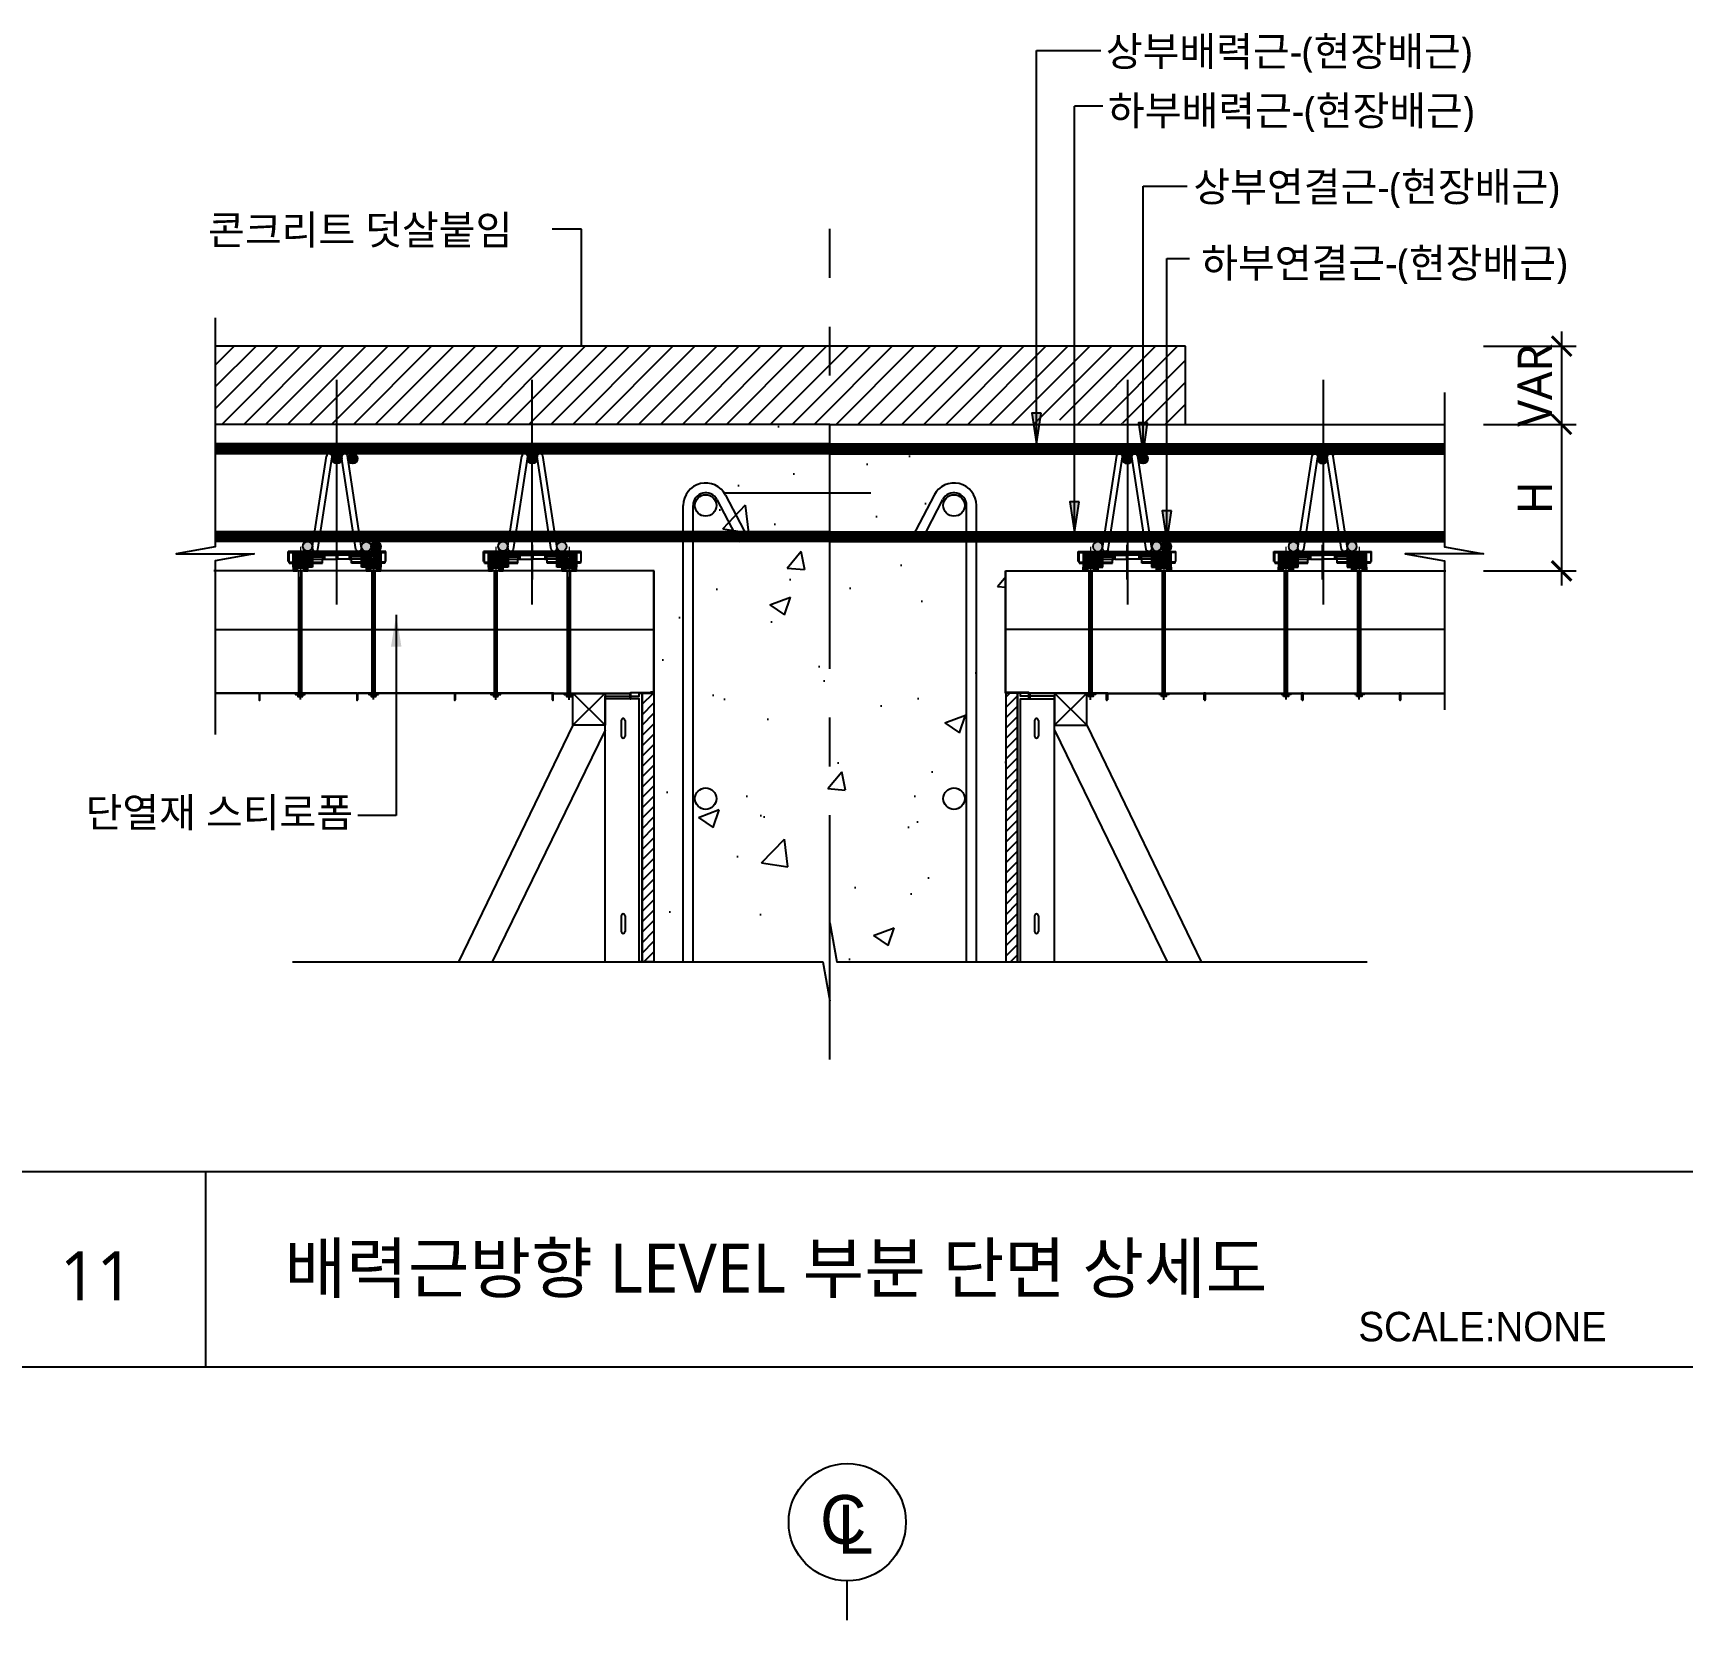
# Model space of a CAD drawing. Extents: x 10983 to 44623, y -18406 to 11294.
# Drawn here: x 14929 to 16616, y -10979 to -9355 of the extents above; entities that cross this region are included whole.
import ezdxf
from ezdxf.enums import TextEntityAlignment as Align

# ---------------------------------------------------------------- set-up
doc = ezdxf.new("R2010")
doc.units = 0
doc.header["$LTSCALE"] = 100
doc.header["$MEASUREMENT"] = 0
doc.header["$PDMODE"] = 3
doc.header["$PDSIZE"] = 10
for name, pattern in [('CEN', [62, 60, -1, 0, -1]), ('CENTERX2', [4, 2.5, -0.5, 0.5, -0.5]), ('HID', [2.5, 1.5, -1]), ('HIDDEN', [0.375, 0.25, -0.125])]:
    doc.linetypes.add(name, pattern=pattern)
doc.layers.get('0').update_dxf_attribs({"linetype": 'CONTINUOUS'})
doc.layers.get('Defpoints').update_dxf_attribs({"color": 165, "linetype": 'CONTINUOUS'})
for name, color, linetype in [('-상부연결근', 4, 'CONTINUOUS'), ('-하부연결근', 4, 'CONTINUOUS'), ('1', 1, 'CONTINUOUS'), ('204', 6, 'CONTINUOUS'), ('205', 2, 'HIDDEN'), ('3', 3, 'CONTINUOUS'), ('AM_8', 55, 'CONTINUOUS'), ('D-TEX1', 6, 'CONTINUOUS'), ('D-TEX3', 9, 'CONTINUOUS'), ('DECK-CEN', 1, 'CEN'), ('DECK-CON', 2, 'CONTINUOUS'), ('DECK-DIM', 255, 'CONTINUOUS'), ('DECK-ETC STEEL', 6, 'CONTINUOUS'), ('DECK-HATCH', 251, 'CONTINUOUS'), ('DECK-LATTICE', 7, 'CONTINUOUS'), ('DECK-MAIN BAR', 2, 'CONTINUOUS'), ('DECK-PG', 4, 'CONTINUOUS'), ('DECK-RC', 251, 'CONTINUOUS'), ('DECK-RC(ETC)', 252, 'CONTINUOUS'), ('DECK-TEXT', 7, 'CONTINUOUS'), ('DECK-TITLE TEXT', 3, 'CONTINUOUS'), ('DECK-TRANS', 3, 'CONTINUOUS'), ('E', 115, 'CONTINUOUS'), ('E2', 7, 'CONTINUOUS'), ('INSU', 7, 'CONTINUOUS'), ('TEXT', 3, 'CONTINUOUS'), ('기가 강판', 4, 'CONTINUOUS')]:
    doc.layers.add(name, color=color, linetype=linetype)
doc.styles.add('HD', font='Gulim.ttf')
doc.styles.get("Standard").update_dxf_attribs({"font": ''})
doc.styles.add('SY Panel', font='malgun.ttf')
doc.styles.add('VICON TEXT', font='malgun.ttf')
doc.styles.get('Standard').set_extended_font_data('Haansoft Dotum')
doc.linetypes.add('BATTING', pattern='A,0.0001,-0.1,[134,ltypeshp.shx,S=0.1,R=0,X=-0.1,Y=0],-0.2,[134,ltypeshp.shx,S=0.1,R=180,X=0.1,Y=0],-0.1', length=0.4001)
doc.dimstyles.new('ISO-25', dxfattribs={"dimtxt": 2.5, "dimasz": 2.5, "dimexe": 1.25, "dimexo": 0.625, "dimtad": 1, "dimtxsty": 'Standard', "dimcen": 2.5, "dimadec": 0, "dimazin": 0, "dimtfac": 1, "dimtmove": 0, "dimatfit": 3, "dimfxl": 1, "dimarcsym": 0})
doc.dimstyles.new('STDECK-DIM', dxfattribs={"dimtxt": 35, "dimasz": 20, "dimexe": 15, "dimexo": 40, "dimgap": 10, "dimtad": 1, "dimdec": 0, "dimtxsty": 'SY Panel', "dimblk": 'ARCHTICK', "dimcen": 2.5, "dimdle": 15, "dimclrd": 7, "dimclre": 7, "dimclrt": 6, "dimadec": 0, "dimazin": 0, "dimtfac": 1, "dimtdec": 0, "dimtmove": 0, "dimatfit": 3, "dimldrblk": 'ARCHTICK', "dimfxl": 1, "dimarcsym": 0})

# ---------------------------------------------------------------- blocks, each defined once
blk = doc.blocks.new('_ArchTick')
at = {"color": 0, "linetype": 'ByBlock', "const_width": 0.15}
blk.add_lwpolyline([(-0.5, -0.5), (0.5, 0.5)], dxfattribs=at)
blk = doc.blocks.new('*D453')
at = {"layer": 'DECK-DIM', "color": 7, "lineweight": -2}
for p, q in [((16492.8, -9660.2), (16492.8, -9770.2)), ((16412.8, -9675.2), (16507.8, -9675.2)), ((16412.8, -9755.2), (16507.8, -9755.2))]:
    blk.add_line(p, q, dxfattribs=at)
at = {"layer": 'Defpoints', "color": 0, "ltscale": 0.5}
for p in [(16372.8, -9675.2), (16372.8, -9755.2), (16492.8, -9755.2)]:
    blk.add_point(p, dxfattribs=at)
at = {"layer": 'DECK-DIM', "color": 7, "lineweight": -2, "ltscale": 0.5, "xscale": 20, "yscale": 20, "zscale": 20}
for p, rotation in [((16492.8, -9675.2), 90), ((16492.8, -9755.2), 270)]:
    blk.add_blockref('_ArchTick', p, dxfattribs=dict(at, rotation=rotation))
at = {"layer": 'DECK-DIM', "color": 6, "ltscale": 0.5, "insert": (16465.3, -9715.2), "char_height": 35, "attachment_point": 5, "rotation": 90, "style": 'SY Panel'}
blk.add_mtext('VAR', dxfattribs=at)
blk = doc.blocks.new('*D465')
at = {"layer": 'DECK-DIM', "color": 7, "lineweight": -2}
for p, q in [((16492.8, -9740.2), (16492.8, -9920.2)), ((16412.8, -9755.2), (16507.8, -9755.2)), ((16412.8, -9905.2), (16507.8, -9905.2))]:
    blk.add_line(p, q, dxfattribs=at)
at = {"layer": 'Defpoints', "color": 0, "ltscale": 0.5}
for p in [(16372.8, -9755.2), (16372.8, -9905.2), (16492.8, -9905.2)]:
    blk.add_point(p, dxfattribs=at)
at = {"layer": 'DECK-DIM', "color": 7, "lineweight": -2, "ltscale": 0.5, "xscale": 20, "yscale": 20, "zscale": 20}
for p, rotation in [((16492.8, -9755.2), 90), ((16492.8, -9905.2), 270)]:
    blk.add_blockref('_ArchTick', p, dxfattribs=dict(at, rotation=rotation))
at = {"layer": 'DECK-DIM', "color": 6, "ltscale": 0.5, "insert": (16465.3, -9830.2), "char_height": 35, "attachment_point": 5, "rotation": 90, "style": 'SY Panel'}
blk.add_mtext('H', dxfattribs=at)
blk = doc.blocks.new('RRWENNN')
at = {"layer": '3', "color": 252, "true_color": 0x939598}
for p, q in [((179.9, -427.9), (180.9, -428.9)), ((182.1, -427.9), (183.1, -428.9)), ((184.2, -427.9), (185.2, -428.9)), ((186.3, -427.9), (187.3, -428.9)), ((188.4, -427.9), (189.4, -428.9)), ((190.5, -427.9), (191.5, -428.9)), ((192.7, -427.9), (193.7, -428.9)), ((194.8, -427.9), (195.8, -428.9)), ((196.9, -427.9), (197.9, -428.9)), ((199, -427.9), (200, -428.9)), ((201.1, -427.9), (202.1, -428.9)), ((203.3, -427.9), (204.3, -428.9)), ((205.4, -427.9), (206.4, -428.9)), ((207.5, -427.9), (208.5, -428.9)), ((209.6, -427.9), (210.6, -428.9)), ((211.8, -427.9), (212.8, -428.9)), ((243.9, -427.9), (244.9, -428.9)), ((246.1, -427.9), (247.1, -428.9)), ((248.2, -427.9), (249.2, -428.9)), ((250.3, -427.9), (251.3, -428.9)), ((252.4, -427.9), (253.4, -428.9)), ((254.5, -427.9), (255.5, -428.9)), ((256.7, -427.9), (257.7, -428.9)), ((258.8, -427.9), (259.8, -428.9)), ((260.9, -427.9), (261.9, -428.9)), ((263, -427.9), (264, -428.9)), ((265.1, -427.9), (266.1, -428.9)), ((267.3, -427.9), (268.3, -428.9)), ((269.4, -427.9), (270.4, -428.9)), ((271.5, -427.9), (272.5, -428.9)), ((273.6, -427.9), (274.6, -428.9)), ((275.8, -427.9), (276.8, -428.9))]:
    blk.add_line(p, q, dxfattribs=at)
blk = doc.blocks.new('GFDCVBVBBB')
at = {"layer": 'AM_8'}
for p, q in [((182.8, -409.8), (183.7, -408.9)), ((182.8, -411.9), (185.8, -408.9)), ((182.8, -414.1), (187.1, -409.8)), ((182.8, -416.2), (187.4, -411.6)), ((182.8, -418.3), (188.2, -412.9)), ((182.8, -420.4), (188.2, -415)), ((182.8, -422.6), (188.2, -417.2)), ((182.8, -424.7), (188.2, -419.3)), ((182.8, -426.8), (188.2, -421.4)), ((190.2, -427.9), (202.8, -415.3)), ((191.2, -424.8), (202.8, -413.2)), ((192.3, -427.9), (202.8, -417.4)), ((192.7, -421.1), (200.9, -412.9)), ((193.1, -412.3), (196.4, -408.9)), ((193.1, -414.4), (197.8, -409.7)), ((193.1, -416.5), (197.8, -411.8)), ((193.1, -418.7), (198.8, -412.9)), ((193.6, -409.7), (194.3, -408.9)), ((194.4, -427.9), (202.8, -419.5)), ((196.5, -427.9), (202.8, -421.6)), ((227.3, -422.6), (228.3, -421.6)), ((240.3, -422.3), (241.3, -421.3)), ((249.6, -427.9), (262.6, -414.9)), ((251.7, -427.9), (262.6, -417)), ((252.8, -418.3), (262.1, -409.1)), ((252.8, -420.4), (262.1, -411.2)), ((252.8, -422.6), (262.6, -412.8)), ((252.8, -414.1), (254, -412.9)), ((252.8, -416.2), (256.1, -412.9)), ((253.8, -427.9), (262.6, -419.2)), ((255.9, -427.9), (262.9, -421)), ((257.8, -409.1), (258, -408.9)), ((257.8, -411.2), (260.1, -408.9)), ((264.4, -427.9), (272.8, -419.5)), ((266.5, -427.9), (272.8, -421.6)), ((266.7, -423.5), (272.8, -417.4)), ((267.4, -414.3), (272.8, -408.9)), ((267.4, -416.4), (272.8, -411)), ((267.4, -412.2), (268, -411.6)), ((267.4, -418.6), (272.8, -413.2)), ((267.4, -420.7), (272.8, -415.3)), ((268.6, -411), (270.7, -408.9)), ((183.8, -427.9), (188.7, -423)), ((185.9, -427.9), (189.3, -424.5)), ((188.1, -427.9), (189.9, -426)), ((198.7, -427.9), (203.3, -423.3)), ((200.8, -427.9), (205.4, -423.3)), ((202.9, -427.9), (207.5, -423.3)), ((205, -427.9), (209.6, -423.3)), ((207.1, -427.9), (211.7, -423.3)), ((209.3, -427.9), (213.9, -423.3)), ((211.4, -427.9), (215.3, -424)), ((212.8, -428.6), (216.6, -424.9)), ((214.3, -422.9), (215.3, -421.9)), ((214.6, -428.9), (218.7, -424.9)), ((216.8, -428.9), (220.8, -424.9)), ((218.9, -428.9), (222.9, -424.9)), ((221, -428.9), (225.1, -424.9)), ((223.1, -428.9), (227.2, -424.9)), ((225.2, -428.9), (229.3, -424.9)), ((227.3, -424.7), (228.3, -423.7)), ((227.4, -428.9), (231.4, -424.9)), ((229.5, -428.9), (233.5, -424.9)), ((231.6, -428.9), (235.7, -424.9)), ((233.7, -428.9), (237.8, -424.9)), ((235.8, -428.9), (239.9, -424.9)), ((238, -428.9), (243.6, -423.3)), ((240.1, -428.9), (245.7, -423.3)), ((240.3, -424.5), (241.4, -423.3)), ((242.2, -428.9), (242.8, -428.3)), ((243.2, -427.9), (247.8, -423.3)), ((245.3, -427.9), (249.9, -423.3)), ((247.5, -427.9), (252, -423.3)), ((258.1, -427.9), (263.5, -422.5)), ((260.2, -427.9), (264.1, -424)), ((262.3, -427.9), (264.7, -425.5)), ((268.7, -427.9), (272.8, -423.8)), ((270.8, -427.9), (272.8, -425.9))]:
    blk.add_line(p, q, dxfattribs=at)
blk = doc.blocks.new('SPACER')
at = {"layer": '1', "color": 252, "true_color": 0x939598}
blk.add_line((9678.9, 718.1), (9678.9, 753.5), dxfattribs=at)
at = {"layer": '1', "color": 252, "lineweight": 5, "true_color": 0x939598}
for points in [[(9641.4, 751.3), (9641.4, 746.3), (9641.4, 720.3)], [(9716.4, 751.3), (9716.4, 746.3), (9716.4, 720.3)]]:
    blk.add_open_spline(points, degree=1, knots=[0, 0, 0.16129, 1, 1], dxfattribs=at)
at = {"layer": '204', "color": 252, "true_color": 0x939598}
for p, q in [((9628.9, 746.7), (9629.9, 746.7)), ((9628.9, 746.7), (9628.9, 746.6)), ((9628.9, 744.9), (9628.9, 746.6)), ((9628.9, 736.4), (9628.9, 744.9)), ((9629.9, 744.9), (9628.9, 744.9)), ((9629.9, 746.8), (9629.9, 745.8)), ((9629.9, 746.8), (9663.9, 746.8)), ((9663.9, 745.8), (9629.9, 745.8)), ((9629.9, 745.8), (9629.9, 745.3)), ((9629.9, 745.3), (9629.9, 744.9)), ((9633.9, 745.8), (9633.9, 730.8)), ((9663.9, 745.8), (9633.9, 745.8)), ((9641.4, 744.8), (9639.3, 739.8)), ((9644.2, 738.2), (9641.4, 744.8)), ((9663.9, 746.8), (9663.9, 745.8)), ((9663.9, 746.8), (9693.9, 746.8)), ((9663.9, 746.8), (9663.9, 745.8)), ((9666.4, 742.8), (9666.4, 738.8)), ((9678.4, 742.8), (9678.4, 738.8)), ((9679.4, 738.8), (9679.4, 742.8)), ((9691.4, 738.8), (9691.4, 742.8)), ((9693.9, 745.8), (9693.9, 746.8)), ((9693.9, 745.8), (9693.9, 746.8)), ((9693.9, 746.8), (9727.9, 746.8)), ((9723.9, 745.8), (9693.9, 745.8)), ((9727.9, 745.8), (9693.9, 745.8)), ((9716.4, 744.8), (9713.7, 738.2)), ((9718.5, 739.8), (9716.4, 744.8)), ((9723.9, 730.8), (9723.9, 745.8)), ((9727.9, 745.8), (9727.9, 746.8)), ((9727.9, 746.7), (9728.9, 746.7)), ((9727.9, 745.3), (9727.9, 745.8)), ((9727.9, 744.9), (9727.9, 745.3)), ((9728.9, 744.9), (9727.9, 744.9)), ((9728.9, 746.7), (9728.9, 746.6)), ((9728.9, 744.9), (9728.9, 746.6)), ((9728.9, 736.4), (9728.9, 744.9)), ((9628.9, 736.4), (9629.9, 736.4)), ((9629.9, 736.4), (9629.9, 735.9)), ((9629.9, 735.9), (9629.9, 734.8)), ((9629.9, 734.8), (9633.9, 734.8)), ((9633.9, 726.8), (9633.9, 730.8)), ((9638.2, 726.8), (9633.9, 726.8)), ((9639.3, 729.5), (9638.2, 729.5)), ((9638.2, 729.5), (9638.2, 726.8)), ((9644.7, 726.8), (9638.2, 726.8)), ((9639.3, 739.8), (9639.3, 729.5)), ((9639.3, 739.8), (9639.4, 739.8)), ((9639.3, 729.5), (9639.4, 729.5)), ((9639.4, 739.8), (9639.4, 729.5)), ((9639.8, 738.2), (9639.4, 738.2)), ((9639.8, 729.5), (9639.4, 729.5)), ((9640.2, 739.8), (9639.8, 738.2)), ((9639.8, 729.5), (9639.8, 738.2)), ((9640.2, 729.5), (9639.8, 729.5)), ((9641.4, 739.8), (9640.2, 739.8)), ((9640.2, 739.8), (9640.2, 729.5)), ((9641.4, 729.5), (9640.2, 729.5)), ((9641.4, 739.8), (9641.4, 729.5)), ((9642.7, 738.2), (9641.4, 738.2)), ((9642.7, 729.5), (9641.4, 729.5)), ((9643.4, 739.8), (9642.7, 739.8)), ((9642.7, 739.8), (9642.7, 729.5)), ((9643.4, 729.5), (9642.7, 729.5)), ((9644, 738.2), (9643.4, 739.8)), ((9643.4, 739.8), (9643.4, 729.5)), ((9644, 729.5), (9643.4, 729.5)), ((9644.2, 738.2), (9644, 738.2)), ((9644, 729.5), (9644, 738.2)), ((9644.2, 729.5), (9644, 729.5)), ((9644.2, 729.5), (9644.2, 738.2)), ((9644.7, 729.5), (9644.2, 729.5)), ((9644.7, 726.8), (9644.7, 729.5)), ((9648.9, 726.8), (9644.7, 726.8)), ((9648.9, 730.8), (9653.9, 730.8)), ((9648.9, 730.8), (9648.9, 726.8)), ((9653.9, 741.2), (9653.9, 741.2)), ((9653.9, 730.8), (9653.9, 741.2)), ((9653.9, 738.8), (9665.4, 738.8)), ((9653.9, 734.8), (9663.9, 734.8)), ((9663.9, 735.9), (9663.9, 738.8)), ((9663.9, 734.8), (9663.9, 735.9)), ((9665.4, 738.8), (9665.4, 741.2)), ((9666.4, 738.8), (9665.4, 738.8)), ((9666.4, 738.8), (9678.4, 738.8)), ((9679.4, 738.8), (9678.4, 738.8)), ((9691.4, 738.8), (9679.4, 738.8)), ((9692.4, 738.8), (9691.4, 738.8)), ((9692.4, 741.2), (9692.4, 738.8)), ((9703.9, 738.8), (9692.4, 738.8)), ((9693.9, 735.9), (9693.9, 738.8)), ((9693.9, 734.8), (9693.9, 735.9)), ((9703.9, 734.8), (9693.9, 734.8)), ((9703.9, 741.2), (9703.9, 730.8)), ((9703.9, 730.8), (9708.9, 730.8)), ((9708.9, 726.8), (9708.9, 730.8)), ((9713.2, 726.8), (9708.9, 726.8)), ((9713.7, 729.5), (9713.2, 729.5)), ((9713.2, 729.5), (9713.2, 726.8)), ((9713.2, 726.8), (9719.7, 726.8)), ((9713.7, 738.2), (9713.8, 738.2)), ((9713.7, 738.2), (9713.7, 729.5)), ((9713.7, 729.5), (9713.8, 729.5)), ((9713.8, 738.2), (9714.4, 739.8)), ((9713.8, 729.5), (9713.8, 738.2)), ((9713.8, 729.5), (9714.4, 729.5)), ((9714.4, 739.8), (9715.2, 739.8)), ((9714.4, 739.8), (9714.4, 729.5)), ((9714.4, 729.5), (9715.2, 729.5)), ((9715.2, 739.8), (9715.2, 729.5)), ((9715.2, 738.2), (9716.4, 738.2)), ((9715.2, 729.5), (9716.4, 729.5)), ((9716.4, 739.8), (9717.7, 739.8)), ((9716.4, 739.8), (9716.4, 729.5)), ((9716.4, 729.5), (9717.7, 729.5)), ((9717.7, 739.8), (9718, 738.2)), ((9717.7, 739.8), (9717.7, 729.5)), ((9717.7, 729.5), (9718, 729.5)), ((9718, 738.2), (9718.4, 738.2)), ((9718, 729.5), (9718, 738.2)), ((9718, 729.5), (9718.4, 729.5)), ((9718.5, 739.8), (9718.4, 739.8)), ((9718.4, 739.8), (9718.4, 729.5)), ((9718.5, 729.5), (9718.4, 729.5)), ((9718.5, 729.5), (9718.5, 739.8)), ((9719.7, 729.5), (9718.5, 729.5)), ((9719.7, 726.8), (9719.7, 729.5)), ((9723.9, 726.8), (9719.7, 726.8)), ((9727.9, 734.8), (9723.9, 734.8)), ((9723.9, 730.8), (9723.9, 726.8)), ((9727.9, 735.9), (9727.9, 736.4)), ((9727.9, 736.4), (9728.9, 736.4)), ((9727.9, 734.8), (9727.9, 735.9))]:
    blk.add_line(p, q, dxfattribs=at)
at = {"layer": '204', "color": 252, "lineweight": 5, "true_color": 0x939598}
for p, q in [((9629.9, 746.6), (9628.9, 746.6)), ((9727.9, 746.6), (9728.9, 746.6)), ((9629.9, 735.9), (9633.9, 735.9)), ((9653.9, 735.9), (9663.9, 735.9)), ((9703.9, 735.9), (9693.9, 735.9)), ((9727.9, 735.9), (9723.9, 735.9))]:
    blk.add_line(p, q, dxfattribs=at)
for points, degree in [([(9629.9, 745.3), (9633.9, 745.3)], 1), ([(9727.9, 745.3), (9726.6, 745.3), (9725.3, 745.3), (9723.9, 745.3)], 3)]:
    blk.add_open_spline(points, degree=degree, dxfattribs=at)
at = {"layer": '204', "color": 252, "true_color": 0x939598}
for points in [[(9666.4, 742.8), (9678.4, 742.8)], [(9691.4, 742.8), (9679.4, 742.8)], [(9653.9, 741.2), (9665.4, 741.2)], [(9703.9, 741.2), (9692.4, 741.2)]]:
    blk.add_open_spline(points, degree=1, dxfattribs=at)
at = {"layer": '205', "color": 252, "lineweight": 5, "true_color": 0x939598}
for p, q in [((9629.9, 746.3), (9628.9, 746.3)), ((9629.9, 745.7), (9663.9, 745.7)), ((9629.9, 744.9), (9629.9, 736.7)), ((9663.9, 745.8), (9663.9, 745.3)), ((9693.9, 745.7), (9663.9, 745.7)), ((9663.9, 745.3), (9663.9, 745.3)), ((9663.9, 745.3), (9663.9, 745.3)), ((9663.9, 738.8), (9663.9, 745.3)), ((9663.9, 745.3), (9663.9, 745.3)), ((9693.9, 745.8), (9693.9, 745.3)), ((9727.9, 745.7), (9693.9, 745.7)), ((9693.9, 738.8), (9693.9, 745.3)), ((9693.9, 745.3), (9693.9, 745.3)), ((9693.9, 745.3), (9693.9, 745.3)), ((9693.9, 745.3), (9693.9, 745.3)), ((9727.9, 746.3), (9728.9, 746.3)), ((9727.9, 744.9), (9727.9, 736.7)), ((9629.9, 738.8), (9628.9, 738.8)), ((9629.9, 738.1), (9628.9, 738.1)), ((9629.9, 736.4), (9629.9, 736.7)), ((9629.9, 736.2), (9633.9, 736.2)), ((9629.9, 735.8), (9633.9, 735.8)), ((9633.9, 741.8), (9653.9, 741.8)), ((9653.9, 736.2), (9633.9, 736.2)), ((9633.9, 735.9), (9653.9, 735.9)), ((9653.9, 735.8), (9633.9, 735.8)), ((9633.9, 734.8), (9653.9, 734.8)), ((9648.9, 730.8), (9633.9, 730.8)), ((9638.8, 738.2), (9639.4, 739.8)), ((9639.4, 738.2), (9638.8, 738.2)), ((9638.8, 729.5), (9638.8, 738.2)), ((9642.7, 739.8), (9643, 738.2)), ((9643, 738.2), (9642.7, 738.2)), ((9643, 729.5), (9643, 738.2)), ((9643.9, 735.8), (9643.9, 734.8)), ((9647.9, 734.8), (9647.9, 735.8)), ((9653.9, 741.2), (9653.9, 741.8)), ((9653.9, 736.2), (9663.9, 736.2)), ((9653.9, 735.8), (9663.9, 735.8)), ((9703.9, 736.2), (9693.9, 736.2)), ((9703.9, 735.8), (9693.9, 735.8)), ((9723.9, 741.8), (9703.9, 741.8)), ((9703.9, 741.2), (9703.9, 741.8)), ((9703.9, 736.2), (9723.9, 736.2)), ((9723.9, 735.9), (9703.9, 735.9)), ((9703.9, 735.8), (9723.9, 735.8)), ((9723.9, 734.8), (9703.9, 734.8)), ((9708.9, 730.8), (9723.9, 730.8)), ((9709.9, 734.8), (9709.9, 735.8)), ((9713.9, 735.8), (9713.9, 734.8)), ((9715.2, 739.8), (9714.8, 738.2)), ((9714.8, 738.2), (9715.2, 738.2)), ((9714.8, 729.5), (9714.8, 738.2)), ((9719, 738.2), (9718.4, 739.8)), ((9718.4, 738.2), (9719, 738.2)), ((9719, 729.5), (9719, 738.2)), ((9727.9, 736.2), (9723.9, 736.2)), ((9727.9, 735.8), (9723.9, 735.8)), ((9727.9, 738.8), (9728.9, 738.8)), ((9727.9, 738.1), (9728.9, 738.1)), ((9727.9, 736.4), (9727.9, 736.7))]:
    blk.add_line(p, q, dxfattribs=at)
at = {"layer": '205', "color": 252, "lineweight": 5, "true_color": 0x939598, "extrusion": (0, 0, -1)}
for centre in [(-9646.9, 739.3), (-9646.9, 739.3), (-9710.9, 739.3), (-9710.9, 739.3)]:
    blk.add_circle(centre, 1.5, dxfattribs=at)
at = {"layer": '205', "color": 252, "lineweight": 5, "true_color": 0x939598}
for points, degree in [([(9633.9, 745.3), (9663.9, 745.3)], 1), ([(9723.9, 745.3), (9713.9, 745.3), (9703.9, 745.3), (9693.9, 745.3)], 3)]:
    blk.add_open_spline(points, degree=degree, dxfattribs=at)
at = {"color": 252, "true_color": 0x939598, "xscale": -1, "rotation": 180}
for name in ['RRWENNN', 'GFDCVBVBBB']:
    blk.add_blockref(name, (9451.1, 317.9), dxfattribs=at)
blk = doc.blocks.new('D1')
at = {"layer": 'DECK-MAIN BAR'}
h = blk.add_hatch(color=256, dxfattribs=at)
h.dxf.hatch_style = 1
h.paths.add_polyline_path([(108808.1, 42358.1, -1), (108818.1, 42358.1, -1)])
h = blk.add_hatch(color=256, dxfattribs=at)
h.dxf.hatch_style = 1
h.paths.add_polyline_path([(108848.2, 42268.1, -1), (108838.2, 42268.1, -1)])
h.paths.add_polyline_path([(108788.1, 42268.2, -0.947148), (108778.1, 42267.6, 0.026694), (108778.1, 42268.1, 0.027143), (108778.1, 42268.7, -0.948001)])
at = {"layer": 'DECK-LATTICE', "ltscale": 0.5}
for p, q in [((108787.8, 42266.4), (108802.4, 42360.6)), ((108793.7, 42265.2), (108808.4, 42360)), ((108832.5, 42265.2), (108817.9, 42359.9)), ((108838.4, 42266.4), (108823.8, 42361.2))]:
    blk.add_line(p, q, dxfattribs=at)
for centre, radius, start, end in [((108805.3, 42360), 3.02, 359.9652, 168.0672), ((108821, 42360), 3.05, 22.524, 182.0989), ((108790.9, 42266.1), 3.02, 174.948, 342.6014), ((108835.4, 42266.1), 3.02, 197.3986, 5.052)]:
    blk.add_arc(centre, radius, start, end, dxfattribs=at)
at = {"layer": 'DECK-MAIN BAR', "ltscale": 0.5}
for centre in [(108813.1, 42358.1), (108783.1, 42268.2), (108843.2, 42268.1)]:
    blk.add_circle(centre, 5, dxfattribs=at)
at = {"layer": 'DECK-PG', "xscale": -1}
blk.add_blockref('SPACER', (118492.1, 41516.3), dxfattribs=at)

msp = doc.modelspace()

# ---------------------------------------------------------------- hatches: boundary and pattern name
at = {"layer": '-상부연결근'}
h = msp.add_hatch(color=256, dxfattribs=at)
h.dxf.hatch_style = 1
h.paths.add_polyline_path([(15260.8, -9790.2, 1), (15250.8, -9790.2, 1)])
h = msp.add_hatch(color=256, dxfattribs=at)
h.dxf.hatch_style = 1
h.paths.add_polyline_path([(16069.5, -9790.2, 1), (16059.5, -9790.2, 1)])
at = {"layer": '-하부연결근'}
h = msp.add_hatch(color=256, dxfattribs=at)
h.dxf.hatch_style = 1
h.paths.add_polyline_path([(15284.7, -9880.3, -1), (15274.7, -9880.3, -1)])
h = msp.add_hatch(color=256, dxfattribs=at)
h.dxf.hatch_style = 1
h.paths.add_polyline_path([(16093.3, -9880.3, -1), (16083.3, -9880.3, -1)])
at = {"linetype": 'ByBlock'}
h = msp.add_hatch(color=256, dxfattribs=at)
h.paths.add_polyline_path([(15960.1, -9743.7), (15955.4, -9743.7), (15955.4, -9775.2)])
h.paths.add_polyline_path([(15955.4, -9743.7), (15950.7, -9743.7), (15955.4, -9775.2)])
h = msp.add_hatch(color=256, dxfattribs=at)
h.paths.add_polyline_path([(16069.2, -9753.7), (16064.5, -9753.7), (16064.5, -9785.2)])
h.paths.add_polyline_path([(16064.5, -9753.7), (16059.7, -9753.7), (16064.5, -9785.2)])
h = msp.add_hatch(color=256, dxfattribs=at)
h.paths.add_polyline_path([(15999.1, -9834.5), (15994.4, -9834.5), (15994.4, -9865.9)])
h.paths.add_polyline_path([(15994.4, -9834.5), (15989.7, -9834.5), (15994.4, -9865.9)])
h = msp.add_hatch(color=256, dxfattribs=at)
h.paths.add_polyline_path([(16093.6, -9843.7), (16088.8, -9843.7), (16088.8, -9875.2)])
h.paths.add_polyline_path([(16088.8, -9843.7), (16084.1, -9843.7), (16088.8, -9875.2)])
at = {"layer": 'DECK-HATCH', "linetype": 'ByBlock'}
h = msp.add_hatch(dxfattribs=at)
h.set_pattern_fill('ANSI31', color=256, scale=5, style=0)
h.set_pattern_definition([(45, (-110161.527, -50130.158), (-11.2253202, 11.2253202), [])])
h.paths.add_polyline_path([(15975.9, -9675.2), (15744, -9675.2), (15744, -9755.2), (15972.9, -9755.2), (15971.1, -9743.6), (15975.9, -9743.6)])
h.paths.add_polyline_path([(16048.1, -9675.2), (15975.9, -9675.2), (15975.9, -9743.6), (15980.6, -9743.6), (15978.8, -9755.2), (16043.6, -9755.2), (16043.4, -9753.7), (16048.1, -9753.7)])
h.paths.add_polyline_path([(16107.8, -9755.2), (16107.8, -9675.2), (16048.1, -9675.2), (16048.1, -9753.7), (16052.8, -9753.7), (16052.6, -9755.2)])
h.paths.add_polyline_path([(15115.1, -9675.2), (15115.1, -9755.2), (15744, -9755.2), (15744, -9675.2)])
h = msp.add_hatch(dxfattribs=at)
h.set_pattern_fill('AR-CONC', color=256, scale=30, style=0)
h.set_pattern_definition([(50, (-113842.49, -53628.86), (215.17805, -18.82564), [22.5, -247.5]), (355, (-113842.49, -53628.86), (-41.6254, 225.65764), [18, -198]), (100.4514, (-113824.55, -53630.43), (173.5528, 206.83186), [19.12206, -210.34263]), (46.1842, (-113842.49, -53568.86), (320.1723, -49.6557), [33.75, -371.25]), (96.6356, (-113815.8, -53573), (280.3988, 292.23536), [28.6831, -315.5139]), (351.1842, (-113842.5, -53568.86), (280.3986, 292.2356), [27, -297]), (21, (-113812.49, -53583.86), (179.07212, -120.78567), [22.5, -247.5]), (326, (-113812.49, -53583.86), (72.9946, 217.545), [18, -198]), (71.4514, (-113797.56, -53593.93), (252.0668, 96.75915), [19.12206, -210.34263]), (37.5, (-113842.486, -53628.86), (3.647957, 99.868156), [0, -195.6, 0, -201, 0, -198.75]), (7.5, (-113842.49, -53628.86), (78.92086, 118.32351), [0, -114.6, 0, -191.1, 0, -75.75]), (327.5, (-113909.39, -53628.86), (160.14673, -6.76646), [0, -75, 0, -234, 0, -310.5]), (317.5, (-113939.39, -53628.86), (174.95585, 30.0315), [0, -97.5, 0, -155.4, 0, -220.5])])
h.paths.add_polyline_path([(15744, -9755.2), (15564, -9755.2), (15564, -10305.3), (15736.9, -10305.3), (15744, -10345.3), (15744, -10265.3)])
h.paths.add_polyline_path([(15924, -9755.2), (15744, -9755.2), (15744, -10265.3), (15751, -10305.3), (15924, -10305.3)])
h = msp.add_hatch(dxfattribs=at)
h.set_pattern_fill('ANSI31', color=256, scale=60, style=0)
h.set_pattern_definition([(45, (-158125.238, -15583.08), (-5.30330086, 5.30330086), [])])
h.paths.add_polyline_path([(15552, -10030.2), (15564, -10030.2), (15564, -10305.3), (15552, -10305.3)])
h = msp.add_hatch(dxfattribs=at)
h.set_pattern_fill('ANSI31', color=256, scale=60, style=0)
h.set_pattern_definition([(45, (-158365.238, -15583.08), (-5.30330086, 5.30330086), [])])
h.paths.add_polyline_path([(15936, -10030.2), (15924, -10030.2), (15924, -10305.3), (15936, -10305.3)])

# ---------------------------------------------------------------- linework, layer by layer
at = {"layer": '-상부연결근'}
for centre in [(15255.8, -9790.2), (16064.5, -9790.2)]:
    msp.add_circle(centre, 5, dxfattribs=at)
at = {"layer": '-하부연결근'}
for centre in [(15279.7, -9880.3), (16088.3, -9880.3)]:
    msp.add_circle(centre, 5, dxfattribs=at)
at = {"linetype": 'ByBlock'}
for p, q in [((15955.4, -9372.7), (16021.3, -9372.7)), ((15955.4, -9775.2), (15955.4, -9372.7)), ((15994.4, -9865.9), (15994.4, -9429.6)), ((16023.5, -9429.6), (15994.4, -9429.6)), ((16064.5, -9785.2), (16064.5, -9511.3)), ((16064.5, -9511.3), (16109.6, -9511.3)), ((15490, -9555.4), (15460, -9555.4)), ((15490, -9675.2), (15490, -9555.4)), ((16088.8, -9875.2), (16088.8, -9585.4)), ((16088.8, -9585.4), (16112, -9585.4)), ((15200.7, -10030.7), (15200.7, -9905.2)), ((15200.7, -10030.2), (15200.7, -9911.2)), ((15203.7, -10030.7), (15203.7, -9905.2)), ((15203.7, -10030.2), (15203.7, -9911.2)), ((15275.7, -10030.7), (15275.7, -9905.2)), ((15278.7, -10030.7), (15278.7, -9905.2)), ((15400.7, -10030.7), (15400.7, -9905.2)), ((15400.7, -10030.7), (15400.7, -9911.2)), ((15403.7, -10030.7), (15403.7, -9905.2)), ((15403.7, -10030.7), (15403.7, -9911.2)), ((15475.7, -10030.7), (15475.7, -9905.2)), ((15478.7, -10030.7), (15478.7, -9905.2)), ((15564, -10030.2), (15564, -9905.2)), ((15564.2, -10030.2), (15564.2, -9905.2)), ((15923.8, -10030.2), (15923.8, -9905.2)), ((15924, -10030.2), (15924, -9905.2)), ((16009.3, -10030.7), (16009.3, -9905.2)), ((16012.3, -10030.7), (16012.3, -9905.2)), ((16084.3, -10030.7), (16084.3, -9905.2)), ((16084.3, -10030.7), (16084.3, -9911.2)), ((16087.3, -10030.7), (16087.3, -9905.2)), ((16087.3, -10030.7), (16087.3, -9911.2)), ((16209.3, -10030.7), (16209.3, -9905.2)), ((16212.3, -10030.7), (16212.3, -9905.2)), ((16284.3, -10030.7), (16284.3, -9905.2)), ((16284.3, -10030.2), (16284.3, -9911.2)), ((16287.3, -10030.7), (16287.3, -9905.2)), ((16287.3, -10030.2), (16287.3, -9911.2)), ((18305.1, -10520.2), (11505.1, -10520.2)), ((15105.1, -10520.2), (15105.1, -10720.2)), ((18305.1, -10720.2), (11505.1, -10720.2))]:
    msp.add_line(p, q, dxfattribs=at)
for points in [[(15960.1, -9743.7), (15950.7, -9743.7), (15955.4, -9775.2), (15960.1, -9743.7)], [(16069.2, -9753.7), (16059.7, -9753.7), (16064.5, -9785.2), (16069.2, -9753.7)], [(16069.2, -9753.7), (16059.7, -9753.7), (16064.5, -9785.2), (16069.2, -9753.7)], [(15999.1, -9834.5), (15989.7, -9834.5), (15994.4, -9865.9), (15999.1, -9834.5)], [(16093.6, -9843.7), (16084.1, -9843.7), (16088.8, -9875.2), (16093.6, -9843.7)]]:
    msp.add_lwpolyline(points, dxfattribs=at)
at = {"layer": 'DECK-CEN', "linetype": 'CENTERX2'}
msp.add_line((15744, -10405.3), (15744, -9555.2), dxfattribs=at)
at = {"layer": 'DECK-CEN', "ltscale": 0.5}
for p, q in [((15239.2, -9709.7), (15239.2, -9939.7)), ((15439.2, -9709.7), (15439.2, -9939.7)), ((16048.7, -9709.7), (16048.7, -9939.7)), ((16248.7, -9709.7), (16248.7, -9939.7)), ((15202.2, -10036.7), (15202.2, -9911.2)), ((15202.2, -10036.7), (15202.2, -9912.1)), ((15277.2, -10036.7), (15277.2, -9911.2)), ((15402.2, -10037.2), (15402.2, -9911.2)), ((15402.2, -10037.2), (15402.2, -9912.1)), ((15477.2, -10037.2), (15477.2, -9911.2)), ((16010.8, -10037.2), (16010.8, -9911.2)), ((16085.8, -10037.2), (16085.8, -9911.2)), ((16085.8, -10037.2), (16085.8, -9912.1)), ((16210.8, -10036.7), (16210.8, -9911.2)), ((16285.8, -10036.7), (16285.8, -9911.2)), ((16285.8, -10036.7), (16285.8, -9912.1))]:
    msp.add_line(p, q, dxfattribs=at)
at = {"layer": 'DECK-CON'}
for p, q in [((16107.8, -9675.2), (15115.1, -9675.2)), ((16107.8, -9755.2), (16107.8, -9675.2)), ((15744, -9755.2), (15115.1, -9755.2)), ((15744, -9755.2), (15115.1, -9755.2)), ((15744, -9755.2), (16372.8, -9755.2)), ((15744, -9755.2), (16372.8, -9755.2)), ((15744, -9755.2), (16372.8, -9755.2))]:
    msp.add_line(p, q, dxfattribs=at)
for points in [[(15115.1, -9646.3), (15115.1, -9880.7), (15075.1, -9887.7), (15155.1, -9887.7), (15115.1, -9894.8), (15115.1, -10072.7)], [(16372.8, -9722.7), (16372.8, -9880.7), (16412.8, -9887.7), (16332.8, -9887.7), (16372.8, -9894.8), (16372.8, -10047.4)], [(15194, -10305.3), (15736.9, -10305.3), (15744, -10345.3), (15744, -10265.3), (15751, -10305.3), (16294, -10305.3)]]:
    msp.add_lwpolyline(points, dxfattribs=at)
for points in [[(15552, -10030.2), (15564, -10030.2), (15564, -10305.3), (15552, -10305.3)], [(15936, -10030.2), (15924, -10030.2), (15924, -10305.3), (15936, -10305.3)]]:
    msp.add_lwpolyline(points, close=True, dxfattribs=at)
at = {"layer": 'DECK-ETC STEEL'}
for points in [[(15549, -10030.2), (15552, -10030.2), (15552, -10305.3), (15549, -10305.3), (15549, -10036.2), (15514, -10036.2), (15514, -10033.2), (15549, -10033.2), (15549, -10030.2), (15552, -10030.2)], [(15939, -10030.2), (15936, -10030.2), (15936, -10305.3), (15939, -10305.3), (15939, -10036.2), (15974, -10036.2), (15974, -10033.2), (15939, -10033.2), (15939, -10030.2), (15936, -10030.2)]]:
    msp.add_lwpolyline(points, dxfattribs=at)
at = {"layer": 'DECK-LATTICE'}
for p, q in [((15744, -9775.2), (15115.1, -9775.2)), ((15744, -9785.2), (15115.1, -9785.2)), ((15744, -9775.2), (16372.8, -9775.2)), ((15744, -9785.2), (16372.8, -9785.2)), ((15744, -9865.1), (15115.1, -9865.1)), ((15744.1, -9865.1), (16372.8, -9865.1)), ((15744, -9875.1), (15115.1, -9875.1)), ((15744.1, -9875.1), (16372.8, -9875.1))]:
    msp.add_line(p, q, dxfattribs=at)
at = {"layer": 'DECK-RC', "linetype": 'HID'}
msp.add_line((15635.9, -9825.2), (15852, -9825.2), dxfattribs=at)
at = {"layer": 'DECK-RC(ETC)'}
for p, q in [((15481, -10063.2), (15514, -10030.2)), ((15514, -10063.2), (15481, -10030.2)), ((15514, -10305.3), (15514, -10036.2)), ((15974, -10063.2), (16007, -10030.2)), ((16007, -10063.2), (15974, -10030.2)), ((15974, -10305.3), (15974, -10036.2)), ((15481, -10063.2), (15364, -10305.3)), ((15514, -10068.3), (15398.6, -10305.3)), ((15530.5, -10058.2), (15530.5, -10074.2)), ((15534.5, -10058.2), (15534.5, -10074.2)), ((15953.5, -10058.2), (15953.5, -10074.2)), ((15957.5, -10058.2), (15957.5, -10074.2)), ((15974, -10068.3), (16089.3, -10305.3)), ((16007, -10063.2), (16124, -10305.3)), ((15530.5, -10258.2), (15530.5, -10274.2)), ((15534.5, -10258.2), (15534.5, -10274.2)), ((15953.5, -10258.2), (15953.5, -10274.2)), ((15957.5, -10258.2), (15957.5, -10274.2))]:
    msp.add_line(p, q, dxfattribs=at)
for points in [[(15481, -10030.2), (15514, -10030.2), (15514, -10063.2), (15481, -10063.2), (15481, -10030.2)], [(16007, -10030.2), (15974, -10030.2), (15974, -10063.2), (16007, -10063.2), (16007, -10030.2)]]:
    msp.add_lwpolyline(points, dxfattribs=at)
for centre, start, end in [((15532.5, -10058.2), 0, 180), ((15532.5, -10058.2), 0, 180), ((15955.5, -10058.2), 0, 180), ((15955.5, -10058.2), 0, 180), ((15532.5, -10074.2), 180, 0), ((15955.5, -10074.2), 180, 0), ((15532.5, -10258.2), 0, 180), ((15532.5, -10258.2), 0, 180), ((15955.5, -10258.2), 0, 180), ((15955.5, -10258.2), 0, 180), ((15532.5, -10274.2), 180, 0), ((15955.5, -10274.2), 180, 0)]:
    msp.add_arc(centre, 2, start, end, dxfattribs=at)
at = {"layer": 'DECK-TRANS', "const_width": 10}
for points in [[(16372.8, -9780.2), (15115.1, -9780.2)], [(16372.8, -9870.1), (15115.1, -9870.1)]]:
    msp.add_lwpolyline(points, dxfattribs=at)
at = {"layer": 'E', "linetype": 'ByBlock'}
for p, q in [((15628.5, -9832.1), (15651, -9875.1)), ((15637.4, -9827.5), (15659.8, -9870.5)), ((15850.6, -9827.5), (15828.1, -9870.5)), ((15859.4, -9832.1), (15837, -9875.1)), ((15651, -9875.1), (15659.8, -9870.5)), ((15837, -9875.1), (15828.1, -9870.5)), ((15564, -9905.2), (15113.6, -9905.2)), ((15564.2, -9905.2), (15113.8, -9905.2)), ((15564, -9905.2), (15564, -10305.3)), ((15564, -10030.2), (15564, -9905.2)), ((15564.2, -10030.2), (15564.2, -9905.2)), ((15923.8, -10030.2), (15923.8, -9905.2)), ((15923.8, -9905.2), (16374.1, -9905.2)), ((15924, -9905.2), (16374.3, -9905.2)), ((15552.2, -10030.2), (15564, -10030.2)), ((15552.2, -10030.2), (15564, -10030.2)), ((15552.4, -10030.2), (15564.2, -10030.2)), ((15564, -10030.2), (15564, -10305.3)), ((15935.6, -10030.2), (15923.8, -10030.2)), ((15935.8, -10030.2), (15924, -10030.2)), ((15924, -10030.2), (15924, -10305.3))]:
    msp.add_line(p, q, dxfattribs=at)
at = {"layer": 'E'}
for p, q in [((15594, -10305.3), (15594, -9838.2)), ((15604, -10305.3), (15604, -9838.2)), ((15884, -10305.3), (15884, -9838.2)), ((15894, -10305.3), (15894, -9838.2))]:
    msp.add_line(p, q, dxfattribs=at)
at = {"layer": 'E', "linetype": 'ByBlock'}
for points in [[(15552, -10030.2), (15564, -10030.2), (15564, -10305.3), (15552, -10305.3)], [(15936, -10030.2), (15924, -10030.2), (15924, -10305.3), (15936, -10305.3)]]:
    msp.add_lwpolyline(points, close=True, dxfattribs=at)
for centre in [(15617, -9838.2), (15871, -9838.2), (15617, -10138.2), (15871, -10138.2)]:
    msp.add_circle(centre, 11, dxfattribs=at)
for centre, radius, start, end in [((15617, -9838.2), 23, 27.5898, 180), ((15871, -9838.2), 23, 0, 152.4102), ((15617, -9838.2), 13, 27.5824, 180), ((15871, -9838.2), 13, 0, 152.4176)]:
    msp.add_arc(centre, radius, start, end, dxfattribs=at)
at = {"layer": 'E2', "linetype": 'ByBlock'}
for p, q in [((15202.2, -10031.7), (15202.2, -10033.7)), ((15202.2, -10031.7), (15202.2, -10033.7)), ((15277.2, -10031.7), (15277.2, -10033.7)), ((15402.2, -10031.7), (15402.2, -10033.7)), ((15477.2, -10031.7), (15477.2, -10033.7)), ((16010.8, -10031.7), (16010.8, -10033.7)), ((16085.8, -10031.7), (16085.8, -10033.7)), ((16210.8, -10031.7), (16210.8, -10033.7)), ((16285.8, -10031.7), (16285.8, -10033.7)), ((16285.8, -10031.7), (16285.8, -10033.7)), ((15761.9, -10978.8), (15761.9, -10938.8))]:
    msp.add_line(p, q, dxfattribs=at)
for points in [[(15207.2, -10031.7), (15207.2, -10030.7), (15197.2, -10030.7), (15197.2, -10031.7)], [(15207.2, -10031.7), (15207.2, -10030.7), (15197.2, -10030.7), (15197.2, -10031.7)], [(15204.7, -10033.7), (15204.7, -10031.7), (15199.7, -10031.7), (15199.7, -10033.7)], [(15204.7, -10033.7), (15204.7, -10031.7), (15199.7, -10031.7), (15199.7, -10033.7)], [(15282.2, -10031.7), (15282.2, -10030.7), (15272.2, -10030.7), (15272.2, -10031.7)], [(15279.7, -10033.7), (15279.7, -10031.7), (15274.7, -10031.7), (15274.7, -10033.7)], [(15407.2, -10031.7), (15407.2, -10030.7), (15397.2, -10030.7), (15397.2, -10031.7)], [(15404.7, -10033.7), (15404.7, -10031.7), (15399.7, -10031.7), (15399.7, -10033.7)], [(15482.2, -10031.7), (15482.2, -10030.7), (15472.2, -10030.7), (15472.2, -10031.7)], [(15479.7, -10033.7), (15479.7, -10031.7), (15474.7, -10031.7), (15474.7, -10033.7)], [(16005.8, -10031.7), (16005.8, -10030.7), (16015.8, -10030.7), (16015.8, -10031.7)], [(16008.3, -10033.7), (16008.3, -10031.7), (16013.3, -10031.7), (16013.3, -10033.7)], [(16080.8, -10031.7), (16080.8, -10030.7), (16090.8, -10030.7), (16090.8, -10031.7)], [(16083.3, -10033.7), (16083.3, -10031.7), (16088.3, -10031.7), (16088.3, -10033.7)], [(16205.8, -10031.7), (16205.8, -10030.7), (16215.8, -10030.7), (16215.8, -10031.7)], [(16208.3, -10033.7), (16208.3, -10031.7), (16213.3, -10031.7), (16213.3, -10033.7)], [(16280.8, -10031.7), (16280.8, -10030.7), (16290.8, -10030.7), (16290.8, -10031.7)], [(16280.8, -10031.7), (16280.8, -10030.7), (16290.8, -10030.7), (16290.8, -10031.7)], [(16283.3, -10033.7), (16283.3, -10031.7), (16288.3, -10031.7), (16288.3, -10033.7)], [(16283.3, -10033.7), (16283.3, -10031.7), (16288.3, -10031.7), (16288.3, -10033.7)]]:
    msp.add_lwpolyline(points, close=True, dxfattribs=at)
msp.add_circle((15761.9, -10878.8), 60, dxfattribs=at)
at = {"layer": 'INSU', "linetype": 'ByBlock'}
msp.add_line((15564, -10025.2), (15564, -9905.2), dxfattribs=at)
at = {"layer": 'INSU', "linetype": 'BATTING', "ltscale": 1.5}
for p, q in [((15115.1, -9965.2), (15564.4, -9965.2)), ((16372.8, -9965.2), (15923.6, -9965.2))]:
    msp.add_line(p, q, dxfattribs=at)
at = {"layer": '기가 강판'}
for p, q in [((15159.6, -10030.2), (15115.5, -10030.2)), ((15159.6, -10030.7), (15115.5, -10030.7)), ((15159.9, -10030.9), (15159.9, -10037.2)), ((15160.4, -10030.9), (15160.4, -10037.2)), ((15160.9, -10037.2), (15160.9, -10030.9)), ((15259.6, -10030.2), (15161.1, -10030.2)), ((15259.6, -10030.7), (15161.1, -10030.7)), ((15259.9, -10030.9), (15259.9, -10037.2)), ((15260.4, -10030.9), (15260.4, -10037.2)), ((15260.9, -10037.2), (15260.9, -10030.9)), ((15359.6, -10030.2), (15261.1, -10030.2)), ((15359.6, -10030.7), (15261.1, -10030.7)), ((15359.9, -10030.9), (15359.9, -10037.2)), ((15360.4, -10030.9), (15360.4, -10037.2)), ((15360.9, -10037.2), (15360.9, -10030.9)), ((15459.6, -10030.2), (15361.1, -10030.2)), ((15459.6, -10030.7), (15361.1, -10030.7)), ((15459.9, -10030.9), (15459.9, -10037.2)), ((15460.4, -10030.9), (15460.4, -10037.2)), ((15460.9, -10037.2), (15460.9, -10030.9)), ((15461.1, -10030.2), (15539.3, -10030.2)), ((15461.1, -10030.7), (15539.3, -10030.7)), ((15539.4, -10030.8), (15539.4, -10035.7)), ((15539.9, -10030.3), (15539.9, -10035.7)), ((15540.4, -10035.7), (15540.4, -10030.3)), ((15540.5, -10029.7), (15563.9, -10029.7)), ((15560.4, -10029.7), (15560.4, -10029.2)), ((15563.9, -10029.2), (15560.4, -10029.2)), ((15924.1, -10029.2), (15927.6, -10029.2)), ((15947.5, -10029.7), (15924.1, -10029.7)), ((15947.5, -10030.2), (15924.1, -10030.2)), ((15927.6, -10029.7), (15927.6, -10029.2)), ((15947.6, -10035.7), (15947.6, -10030.3)), ((15948.1, -10030.3), (15948.1, -10035.7)), ((15948.6, -10030.8), (15948.6, -10035.7)), ((16026.8, -10030.2), (15948.7, -10030.2)), ((16026.8, -10030.7), (15948.7, -10030.7)), ((16027.1, -10037.2), (16027.1, -10030.9)), ((16027.6, -10030.9), (16027.6, -10037.2)), ((16028.1, -10030.9), (16028.1, -10037.2)), ((16028.3, -10030.2), (16126.8, -10030.2)), ((16028.3, -10030.7), (16126.8, -10030.7)), ((16127.1, -10037.2), (16127.1, -10030.9)), ((16127.6, -10030.9), (16127.6, -10037.2)), ((16128.1, -10030.9), (16128.1, -10037.2)), ((16128.3, -10030.2), (16226.8, -10030.2)), ((16128.3, -10030.7), (16226.8, -10030.7)), ((16227.1, -10037.2), (16227.1, -10030.9)), ((16227.6, -10030.9), (16227.6, -10037.2)), ((16228.1, -10030.9), (16228.1, -10037.2)), ((16228.3, -10030.2), (16326.8, -10030.2)), ((16228.3, -10030.7), (16326.8, -10030.7)), ((16327.1, -10037.2), (16327.1, -10030.9)), ((16327.6, -10030.9), (16327.6, -10037.2)), ((16328.1, -10030.9), (16328.1, -10037.2)), ((16328.3, -10030.2), (16372.4, -10030.2)), ((16328.3, -10030.7), (16372.4, -10030.7))]:
    msp.add_line(p, q, dxfattribs=at)
for centre, radius, start, end in [((15159.6, -10030.9), 0.75, 0, 90), ((15159.6, -10030.9), 0.25, 0, 90), ((15160.4, -10037.2), 0.5, 180, 0), ((15161.1, -10030.9), 0.75, 90, 180), ((15161.1, -10030.9), 0.25, 90, 180), ((15259.6, -10030.9), 0.75, 0, 90), ((15259.6, -10030.9), 0.25, 0, 90), ((15260.4, -10037.2), 0.5, 180, 0), ((15261.1, -10030.9), 0.75, 90, 180), ((15261.1, -10030.9), 0.25, 90, 180), ((15359.6, -10030.9), 0.75, 0, 90), ((15359.6, -10030.9), 0.25, 0, 90), ((15360.4, -10037.2), 0.5, 180, 0), ((15361.1, -10030.9), 0.75, 90, 180), ((15361.1, -10030.9), 0.25, 90, 180), ((15459.6, -10030.9), 0.75, 0, 90), ((15459.6, -10030.9), 0.25, 0, 90), ((15460.4, -10037.2), 0.5, 180, 0), ((15461.1, -10030.9), 0.75, 90, 180), ((15461.1, -10030.9), 0.25, 90, 180), ((15539.3, -10030.8), 0.6, 0, 90), ((15539.3, -10030.8), 0.1, 360, 90), ((15539.9, -10035.7), 0.5, 180, 0), ((15540.5, -10030.3), 0.6, 90, 180), ((15540.5, -10030.3), 0.1, 90, 180), ((15563.9, -10029.7), 0.5, 270, 90), ((15924.1, -10029.7), 0.5, 90, 270), ((15947.5, -10030.3), 0.6, 0, 90), ((15947.5, -10030.3), 0.1, 0, 90), ((15948.1, -10035.7), 0.5, 180, 0), ((15948.7, -10030.8), 0.6, 90, 180), ((15948.7, -10030.8), 0.1, 90, 180), ((16026.8, -10030.9), 0.75, 0, 90), ((16026.8, -10030.9), 0.25, 0, 90), ((16027.6, -10037.2), 0.5, 180, 360), ((16028.3, -10030.9), 0.75, 90, 180), ((16028.3, -10030.9), 0.25, 90, 180), ((16126.8, -10030.9), 0.75, 0, 90), ((16126.8, -10030.9), 0.25, 0, 90), ((16127.6, -10037.2), 0.5, 180, 0), ((16128.3, -10030.9), 0.75, 90, 180), ((16128.3, -10030.9), 0.25, 90, 180), ((16226.8, -10030.9), 0.75, 0, 90), ((16226.8, -10030.9), 0.25, 0, 90), ((16227.6, -10037.2), 0.5, 180, 360), ((16228.3, -10030.9), 0.75, 90, 180), ((16228.3, -10030.9), 0.25, 90, 180), ((16326.8, -10030.9), 0.75, 0, 90), ((16326.8, -10030.9), 0.25, 0, 90), ((16327.6, -10037.2), 0.5, 180, 360), ((16328.3, -10030.9), 0.75, 90, 180), ((16328.3, -10030.9), 0.25, 90, 180)]:
    msp.add_arc(centre, radius, start, end, dxfattribs=at)

# ---------------------------------------------------------------- block references
at = {"layer": 'DECK-LATTICE', "ltscale": 0.5}
for p in [(-93573.5, -52148.3), (-93373.5, -52148.3)]:
    msp.add_blockref('D1', p, dxfattribs=at)
at = {"layer": 'DECK-LATTICE', "ltscale": 0.5, "xscale": -1}
for p in [(124861.4, -52148.3), (125061.4, -52148.3)]:
    msp.add_blockref('D1', p, dxfattribs=at)

# ---------------------------------------------------------------- texts
at = {"layer": 'D-TEX1', "color": 6, "linetype": 'ByBlock', "style": 'HD'}
for s, p in [('C', (15734.1, -10900.9)), ('L', (15752.1, -10910.9))]:
    msp.add_text(s, height=50, dxfattribs=at).set_placement(p)
at = {"layer": 'D-TEX3', "color": 3, "style": 'HD'}
msp.add_text('SCALE:NONE', height=30.15, dxfattribs=at).set_placement((16284.8, -10693.6))
at = {"layer": 'DECK-TEXT', "style": 'VICON TEXT'}
for s, p in [('상부배력근-(현장배근)', (16026.4, -9388.5)), ('하부배력근-(현장배근)', (16028.6, -9449.2)), ('상부연결근-(현장배근)', (16116, -9527.1)), ('콘크리트 덧살붙임', (15107.8, -9571.2)), ('하부연결근-(현장배근)', (16124, -9605))]:
    msp.add_text(s, height=30, dxfattribs=at).set_placement(p)
msp.add_text('단열재 스티로폼', height=30, dxfattribs=at).set_placement((15256.1, -10152.4), align=Align.MIDDLE_RIGHT)
at = {"layer": 'DECK-TITLE TEXT', "color": 3, "style": 'VICON TEXT'}
for s, height, p in [('배력근방향 LEVEL 부분 단면 상세도', 50.257, (15186.1, -10643.8)), ('11', 50.26, (14956.3, -10651.7))]:
    msp.add_text(s, height=height, dxfattribs=at).set_placement(p)

# ---------------------------------------------------------------- dimensions: what is measured, and where the dimension line sits
at = {"layer": 'DECK-DIM'}
dim = msp.add_linear_dim(base=(16492.8, -9755.2), p1=(16372.8, -9675.2), p2=(16372.8, -9755.2), angle=90, text='VAR', dimstyle='STDECK-DIM', dxfattribs=at)
dim.commit()
dim.dimension.update_dxf_attribs({"geometry": '*D453', "text_midpoint": (16492.8, -9715.2), "dimtype": 160})
dim = msp.add_linear_dim(base=(16492.8, -9905.2), p1=(16372.8, -9755.2), p2=(16372.8, -9905.2), angle=90, text='H', dimstyle='STDECK-DIM', dxfattribs=at)
dim.commit()
dim.dimension.update_dxf_attribs({"geometry": '*D465', "text_midpoint": (16465.3, -9830.2)})

# ---------------------------------------------------------------- leaders
at = {"layer": 'TEXT', "lineweight": 5}
msp.add_leader([(15300.3, -9950.1), (15300.3, -10155.4), (15261, -10155.4)], dimstyle='ISO-25', override={"dimscale": 5, "dimasz": 6.5, "dimgap": 4, "dimtad": 0, "dimtxsty": 'HD'}, dxfattribs=at)

doc.saveas('drawing.dxf')
